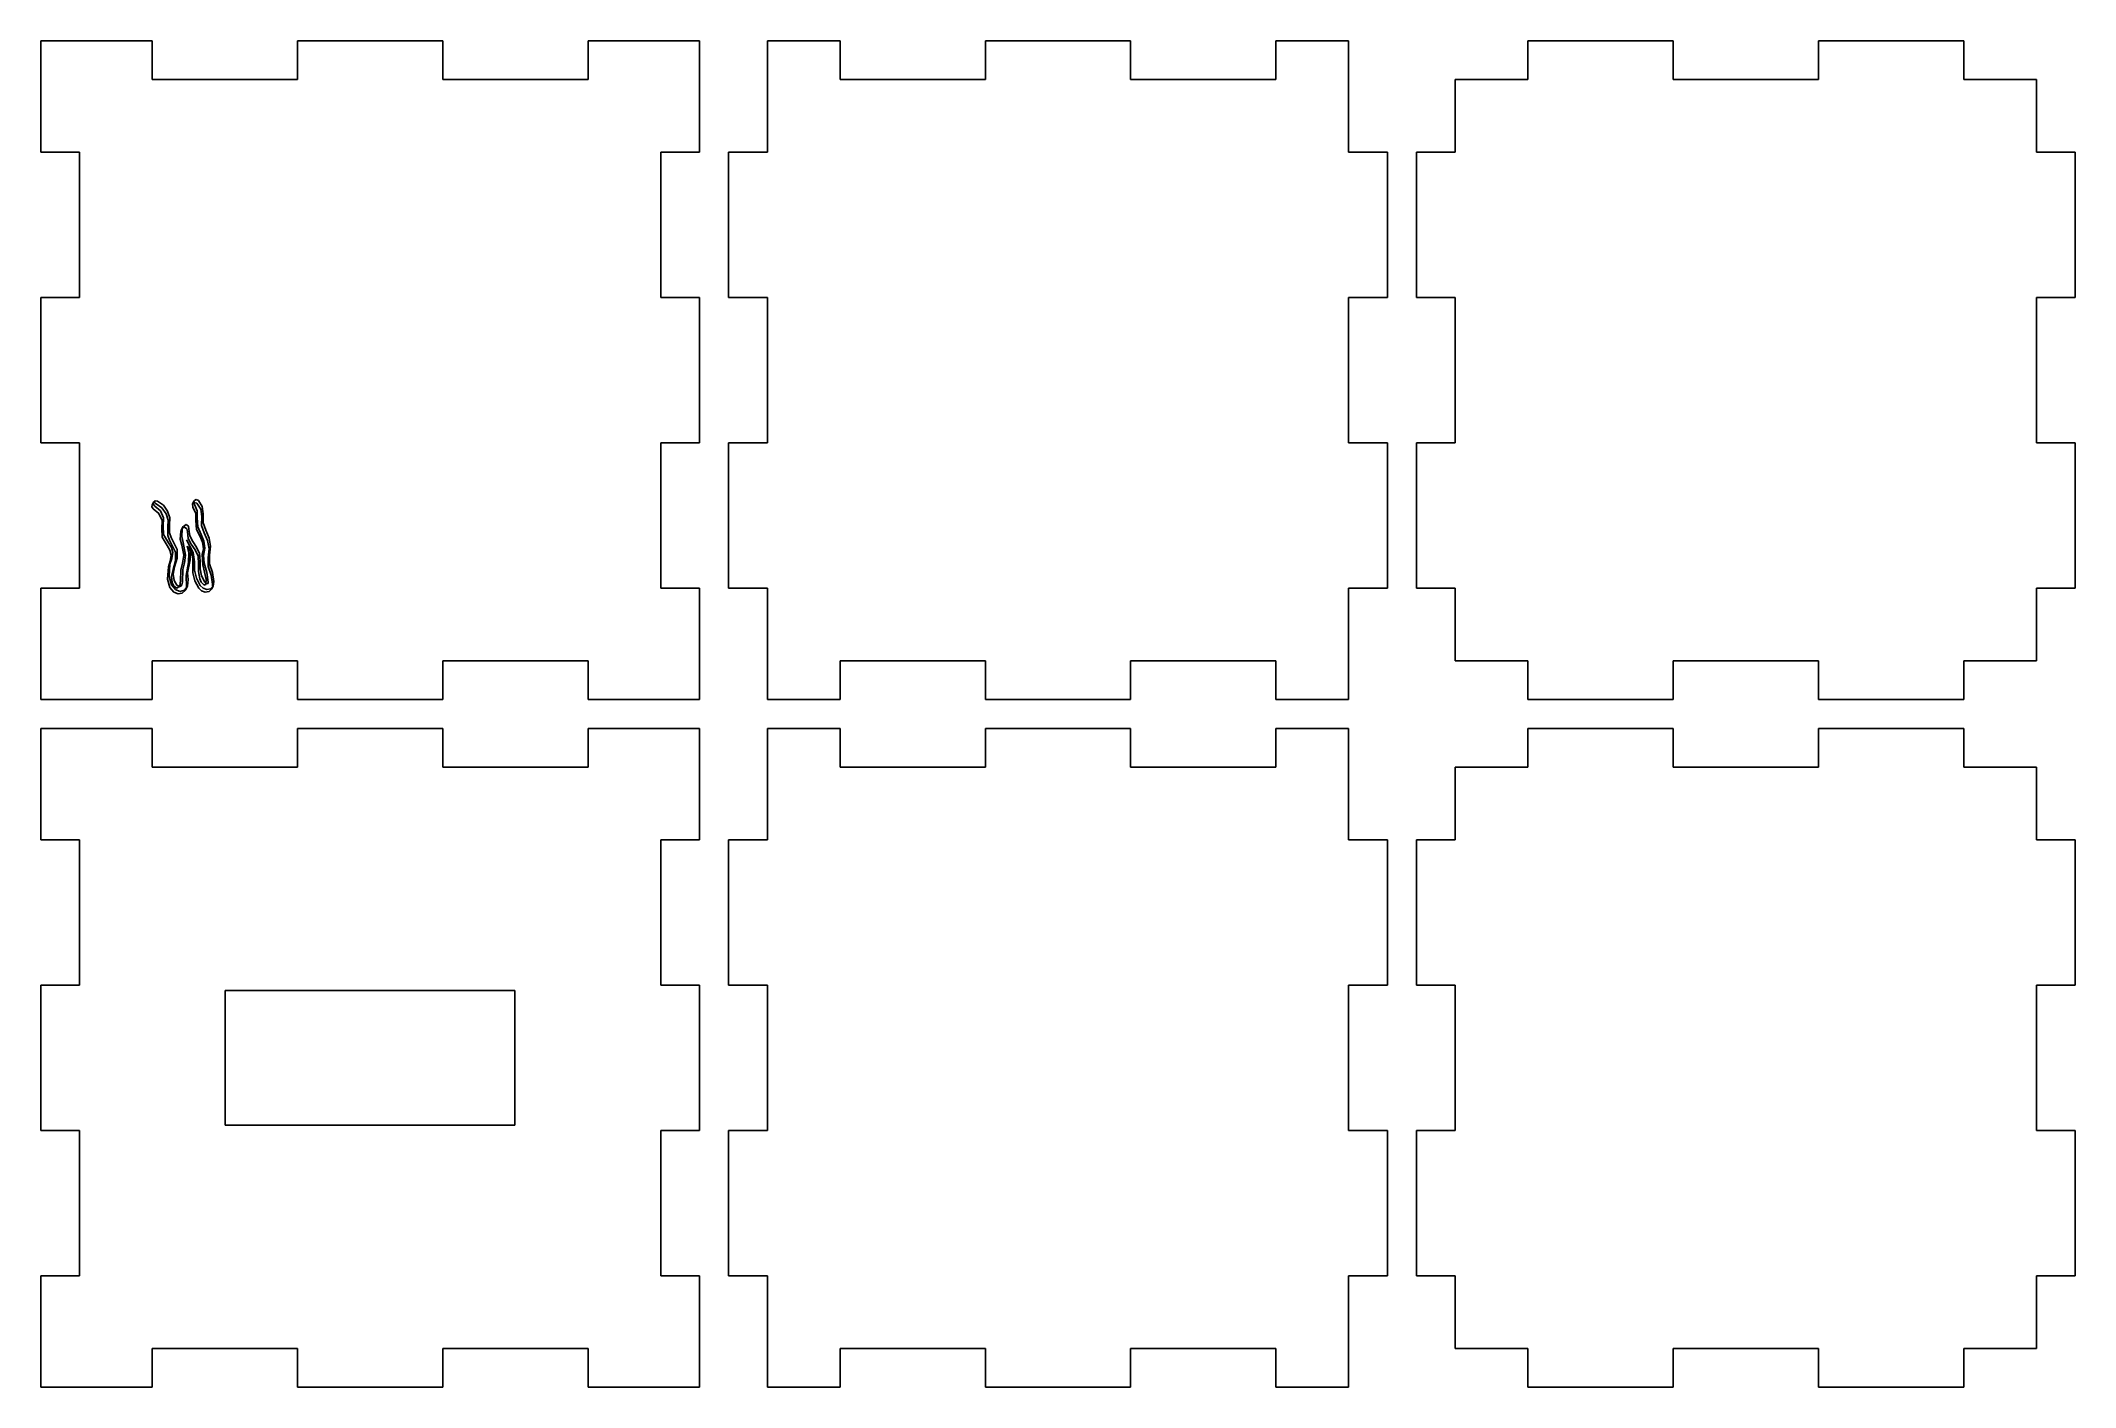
# Model space of a CAD drawing. Extents: x -1 to 210, y 3 to 298.
# Drawn here: x 0 to 210, y 3 to 142 of the extents above.
import ezdxf

# ---------------------------------------------------------------- set-up
doc = ezdxf.new("R2010")
doc.units = 0

msp = doc.modelspace()

# ---------------------------------------------------------------- linework, layer by layer
at = {"layer": 'back_outsideCutPath'}
for p, q in [((0, 142), (0, 130.5)), ((11.5, 142), (0, 142)), ((11.5, 138), (11.5, 142)), ((41.4998, 142), (26.4998, 142)), ((26.4998, 142), (26.4998, 138)), ((41.4998, 138), (41.4998, 142)), ((67.9999, 142), (56.4998, 142)), ((56.4998, 142), (56.4998, 138)), ((67.9999, 130.5), (67.9999, 142)), ((26.4998, 138), (11.5, 138)), ((56.4998, 138), (41.4998, 138)), ((0, 130.5), (3.99999, 130.5)), ((3.99999, 130.5), (3.99999, 115.5)), ((64, 115.5), (64, 130.5)), ((64, 130.5), (67.9999, 130.5)), ((3.99999, 115.5), (0, 115.5)), ((0, 115.5), (0, 100.5)), ((67.9999, 115.5), (64, 115.5)), ((67.9999, 100.5), (67.9999, 115.5)), ((0, 100.5), (3.99999, 100.5)), ((3.99999, 100.5), (3.99999, 85.5003)), ((64, 85.5003), (64, 100.5)), ((64, 100.5), (67.9999, 100.5)), ((3.99999, 85.5003), (0, 85.5003)), ((0, 85.5003), (0, 74.0002)), ((67.9999, 85.5003), (64, 85.5003)), ((67.9999, 74.0002), (67.9999, 85.5003)), ((11.5, 74.0002), (11.5, 78.0002)), ((11.5, 78.0002), (26.4998, 78.0002)), ((26.4998, 78.0002), (26.4998, 74.0002)), ((41.4998, 74.0002), (41.4998, 78.0002)), ((41.4998, 78.0002), (56.4998, 78.0002)), ((56.4998, 78.0002), (56.4998, 74.0002)), ((0, 74.0002), (11.5, 74.0002)), ((26.4998, 74.0002), (41.4998, 74.0002)), ((56.4998, 74.0002), (67.9999, 74.0002)), ((19.0503, 43.9502), (48.9497, 43.9502)), ((19.0503, 30.0508), (19.0503, 43.9502)), ((48.9497, 43.9502), (48.9497, 30.0508)), ((48.9497, 30.0508), (19.0503, 30.0508))]:
    msp.add_line(p, q, dxfattribs=at)
at = {"layer": 'bottom_outsideCutPath'}
for p, q in [((168.5, 142), (153.5, 142)), ((153.5, 142), (153.5, 138)), ((168.5, 138), (168.5, 142)), ((198.5, 142), (183.5, 142)), ((183.5, 142), (183.5, 138)), ((198.5, 138), (198.5, 142)), ((146, 138), (146, 130.5)), ((153.5, 138), (146, 138)), ((183.5, 138), (168.5, 138)), ((206, 138), (198.5, 138)), ((206, 130.5), (206, 138)), ((146, 130.5), (142, 130.5)), ((142, 130.5), (142, 115.5)), ((210, 130.5), (206, 130.5)), ((210, 115.5), (210, 130.5)), ((142, 115.5), (146, 115.5)), ((146, 115.5), (146, 100.5)), ((206, 100.5), (206, 115.5)), ((206, 115.5), (210, 115.5)), ((146, 100.5), (142, 100.5)), ((142, 100.5), (142, 85.5003)), ((210, 100.5), (206, 100.5)), ((210, 85.5003), (210, 100.5)), ((142, 85.5003), (146, 85.5003)), ((146, 85.5003), (146, 78.0002)), ((206, 78.0002), (206, 85.5003)), ((206, 85.5003), (210, 85.5003)), ((146, 78.0002), (153.5, 78.0002)), ((153.5, 78.0002), (153.5, 74.0002)), ((168.5, 74.0002), (168.5, 78.0002)), ((168.5, 78.0002), (183.5, 78.0002)), ((183.5, 78.0002), (183.5, 74.0002)), ((198.5, 74.0002), (198.5, 78.0002)), ((198.5, 78.0002), (206, 78.0002)), ((153.5, 74.0002), (168.5, 74.0002)), ((183.5, 74.0002), (198.5, 74.0002))]:
    msp.add_line(p, q, dxfattribs=at)
at = {"layer": 'Layer 1'}
for p, q in [((11.65858, 94.356009), (11.826523, 94.500401)), ((11.65858, 94.356009), (11.826523, 94.500401)), ((11.826523, 94.500401), (12.066, 94.4816)), ((11.826523, 94.500401), (12.066, 94.4816)), ((15.771704, 94.334142), (15.864164, 94.528502)), ((15.771704, 94.334142), (15.864164, 94.528502)), ((15.864164, 94.528502), (16.062712, 94.624768)), ((15.864164, 94.528502), (16.062712, 94.624768)), ((16.062712, 94.624768), (16.287809, 94.543855)), ((16.062712, 94.624768), (16.287809, 94.543855)), ((16.287809, 94.543855), (16.674919, 93.909809)), ((16.287809, 94.543855), (16.674919, 93.909809)), ((11.463005, 93.877128), (11.5078, 94.0908)), ((11.60874, 93.693327), (11.463005, 93.877128)), ((11.5075, 94.0911), (11.6576, 94.3542)), ((11.5078, 94.0908), (11.5075, 94.0911)), ((12.210605, 93.183639), (11.60874, 93.693327)), ((11.618858, 94.145255), (11.65858, 94.356009)), ((11.618858, 94.145255), (11.65858, 94.356009)), ((11.764041, 93.964971), (11.618858, 94.145255)), ((11.764041, 93.964971), (11.618858, 94.145255)), ((11.6576, 94.3542), (11.826, 94.2802)), ((12.365906, 93.455336), (11.764041, 93.964971)), ((12.365906, 93.455336), (11.764041, 93.964971)), ((11.826, 94.2802), (11.8162, 94.2405)), ((11.8162, 94.2405), (11.9107, 94.2099)), ((11.9107, 94.2099), (12.504506, 93.771597)), ((12.066, 94.4816), (12.659795, 94.043334)), ((12.066, 94.4816), (12.659795, 94.043334)), ((12.066, 94.4816), (12.066, 94.4816)), ((12.535358, 92.463477), (12.210605, 93.183639)), ((12.690659, 92.735121), (12.365906, 93.455336)), ((12.690659, 92.735121), (12.365906, 93.455336)), ((12.499675, 91.633103), (12.535358, 92.463477)), ((12.504506, 93.771597), (12.9374, 93.178775)), ((12.654977, 91.904889), (12.690659, 92.735121)), ((12.654977, 91.904889), (12.690659, 92.735121)), ((12.659795, 94.043334), (13.092684, 93.450492)), ((12.659795, 94.043334), (13.092684, 93.450492)), ((12.9374, 93.178775), (13.162769, 92.491716)), ((13.092684, 93.450492), (13.318058, 92.763397)), ((13.092684, 93.450492), (13.318058, 92.763397)), ((13.162769, 92.491716), (13.134, 91.7707)), ((13.318058, 92.763397), (13.28931, 92.04237)), ((13.318058, 92.763397), (13.28931, 92.04237)), ((15.654831, 94.185191), (15.814054, 94.464115)), ((15.655116, 94.184907), (15.654831, 94.185191)), ((15.709422, 93.848976), (15.655116, 94.184907)), ((16.00736, 93.201975), (15.709422, 93.848976)), ((15.864874, 94.120778), (15.771704, 94.334142)), ((15.864874, 94.120778), (15.771704, 94.334142)), ((15.814054, 94.464115), (15.8141, 94.3276)), ((15.8141, 94.3276), (16.132545, 94.272014)), ((16.162688, 93.473709), (15.864874, 94.120778)), ((16.162688, 93.473709), (15.864874, 94.120778)), ((16.009102, 92.467436), (16.00736, 93.201975)), ((16.076771, 91.545935), (16.009102, 92.467436)), ((16.132545, 94.272014), (16.519655, 93.638039)), ((16.164411, 92.739098), (16.162688, 93.473709)), ((16.164411, 92.739098), (16.162688, 93.473709)), ((16.232081, 91.81774), (16.164411, 92.739098)), ((16.232081, 91.81774), (16.164411, 92.739098)), ((16.519655, 93.638039), (16.621017, 92.893604)), ((16.621017, 92.893604), (16.608791, 91.972103)), ((16.674919, 93.909809), (16.776281, 93.165305)), ((16.674919, 93.909809), (16.776281, 93.165305)), ((16.776281, 93.165305), (16.764055, 92.243804)), ((16.776281, 93.165305), (16.764055, 92.243804)), ((12.531093, 90.740177), (12.499675, 91.633103)), ((13.042276, 89.894488), (12.531093, 90.740177)), ((12.686537, 91.011821), (12.654977, 91.904889)), ((12.686537, 91.011821), (12.654977, 91.904889)), ((13.197595, 90.166255), (12.686537, 91.011821)), ((13.197595, 90.166255), (12.686537, 91.011821)), ((13.134, 91.7707), (13.123764, 90.935334)), ((13.123764, 90.935334), (13.308008, 90.45001)), ((13.28931, 92.04237), (13.279074, 91.207127)), ((13.28931, 92.04237), (13.279074, 91.207127)), ((13.279074, 91.207127), (13.463318, 90.72182)), ((13.279074, 91.207127), (13.463318, 90.72182)), ((13.308008, 90.45001), (13.925706, 89.19286)), ((13.463318, 90.72182), (14.081016, 89.46467)), ((13.463318, 90.72182), (14.081016, 89.46467)), ((14.395893, 90.55015), (14.453131, 91.32245)), ((14.552645, 89.92968), (14.395893, 90.55015)), ((14.453131, 91.32245), (14.5444, 91.543229)), ((14.543547, 91.543798), (14.570842, 91.591564)), ((14.5444, 91.543229), (14.543547, 91.543798)), ((14.551202, 90.821836), (14.60844, 91.59412)), ((14.551202, 90.821836), (14.60844, 91.59412)), ((14.707954, 90.20149), (14.551202, 90.821836)), ((14.707954, 90.20149), (14.551202, 90.821836)), ((14.570842, 91.591564), (14.575675, 91.600094)), ((14.575675, 91.600094), (14.718549, 91.850727)), ((14.60844, 91.59412), (14.730221, 91.870662)), ((14.60844, 91.59412), (14.730221, 91.870662)), ((14.718549, 91.850727), (14.780675, 91.787323)), ((14.730221, 91.870662), (15.009482, 92.07065)), ((14.730221, 91.870662), (15.009482, 92.07065)), ((14.780675, 91.787323), (14.854173, 91.798838)), ((14.854173, 91.798838), (15.094482, 91.616496)), ((15.009482, 92.07065), (15.249791, 91.88829)), ((15.009482, 92.07065), (15.249791, 91.88829)), ((15.732806, 89.161855), (15.065493, 90.487955)), ((15.065493, 90.487955), (15.328157, 89.932098)), ((15.732806, 89.161855), (15.065493, 90.487955)), ((15.065493, 90.487955), (15.328157, 89.932098)), ((15.094482, 91.616496), (15.141484, 91.322308)), ((15.141484, 91.322308), (15.22267, 90.629716)), ((15.22267, 90.629716), (15.545742, 90.026848)), ((15.249791, 91.88829), (15.296793, 91.593977)), ((15.249791, 91.88829), (15.296793, 91.593977)), ((15.296793, 91.593977), (15.377979, 90.901467)), ((15.296793, 91.593977), (15.377979, 90.901467)), ((15.377979, 90.901467), (15.701051, 90.298639)), ((15.377979, 90.901467), (15.701051, 90.298639)), ((16.441135, 90.892838), (16.076771, 91.545935)), ((16.572846, 91.043236), (16.232081, 91.81774)), ((16.572846, 91.043236), (16.232081, 91.81774)), ((16.707389, 90.251643), (16.441135, 90.892838)), ((16.851538, 90.35241), (16.572846, 91.043236)), ((16.851538, 90.35241), (16.572846, 91.043236)), ((16.608791, 91.972103), (16.874351, 91.187648)), ((16.764055, 92.243804), (17.029615, 91.459491)), ((16.764055, 92.243804), (17.029615, 91.459491)), ((16.943749, 89.615206), (16.851538, 90.35241)), ((16.943749, 89.615206), (16.851538, 90.35241)), ((16.874351, 91.187648), (17.221851, 90.391944)), ((17.029615, 91.459491), (17.377115, 90.663681)), ((17.029615, 91.459491), (17.377115, 90.663681)), ((17.221851, 90.391944), (17.385853, 89.541118)), ((17.377115, 90.663681), (17.541117, 89.812961)), ((17.377115, 90.663681), (17.541117, 89.812961)), ((13.333959, 89.398219), (13.042276, 89.894488)), ((13.189024, 87.698317), (13.373054, 88.286766)), ((13.489263, 89.670001), (13.197595, 90.166255)), ((13.489263, 89.670001), (13.197595, 90.166255)), ((13.483301, 88.885237), (13.333959, 89.398219)), ((13.344326, 87.969961), (13.528356, 88.558533)), ((13.344326, 87.969961), (13.528356, 88.558533)), ((13.373054, 88.286766), (13.483301, 88.885237)), ((13.638603, 89.157021), (13.489263, 89.670001)), ((13.638603, 89.157021), (13.489263, 89.670001)), ((13.528356, 88.558533), (13.638603, 89.157021)), ((13.528356, 88.558533), (13.638603, 89.157021)), ((13.918118, 88.300573), (13.666685, 87.43089)), ((14.073481, 88.572366), (13.821995, 87.70256)), ((14.073481, 88.572366), (13.821995, 87.70256)), ((13.925706, 89.19286), (13.918118, 88.300573)), ((14.081016, 89.46467), (14.073481, 88.572366)), ((14.081016, 89.46467), (14.073481, 88.572366)), ((14.759208, 88.89829), (14.552645, 89.92968)), ((14.646597, 88.084303), (14.759208, 88.89829)), ((14.951906, 88.89075), (14.707954, 90.20149)), ((14.951906, 88.89075), (14.707954, 90.20149)), ((14.849105, 88.119075), (14.951906, 88.89075)), ((14.849105, 88.119075), (14.951906, 88.89075)), ((15.60638, 89.077689), (15.109662, 89.83229)), ((15.109662, 89.83229), (15.29028, 89.134039)), ((15.41692, 88.398305), (15.165149, 87.076045)), ((15.41692, 88.398305), (15.165149, 87.076045)), ((15.29028, 89.134039), (15.261492, 88.12648)), ((15.328157, 89.932098), (15.459829, 89.274902)), ((15.328157, 89.932098), (15.459829, 89.274902)), ((15.459829, 89.274902), (15.41692, 88.398305)), ((15.459829, 89.274902), (15.41692, 88.398305)), ((15.545742, 90.026848), (15.94145, 89.441251)), ((15.715881, 88.522435), (15.60638, 89.077689)), ((15.701051, 90.298639), (16.096759, 89.713059)), ((15.701051, 90.298639), (16.096759, 89.713059)), ((15.70959, 87.949909), (15.715881, 88.522435)), ((15.864875, 88.221589), (15.732806, 89.161855)), ((15.864875, 88.221589), (15.732806, 89.161855)), ((15.871095, 87.352973), (15.864875, 88.221589)), ((15.871095, 87.352973), (15.864875, 88.221589)), ((15.94145, 89.441251), (16.240544, 88.800478)), ((16.096759, 89.713059), (16.395853, 89.072287)), ((16.096759, 89.713059), (16.395853, 89.072287)), ((16.240544, 88.800478), (16.304499, 88.001361)), ((16.395853, 89.072287), (16.459809, 88.273047)), ((16.395853, 89.072287), (16.459809, 88.273047)), ((16.459809, 88.273047), (16.449875, 87.468687)), ((16.459809, 88.273047), (16.449875, 87.468687)), ((16.674834, 88.953644), (16.78716, 89.564178)), ((16.751762, 87.913098), (16.674834, 88.953644)), ((16.78716, 89.564178), (16.707389, 90.251643)), ((16.810542, 88.849943), (16.943749, 89.615206)), ((16.810542, 88.849943), (16.943749, 89.615206)), ((16.86826, 88.058664), (16.810542, 88.849943)), ((16.86826, 88.058664), (16.810542, 88.849943)), ((17.27493, 88.624933), (17.271696, 87.716318)), ((17.385853, 89.541118), (17.27493, 88.624933)), ((17.430212, 88.896703), (17.427102, 87.988011)), ((17.430212, 88.896703), (17.427102, 87.988011)), ((17.541117, 89.812961), (17.430212, 88.896703)), ((17.541117, 89.812961), (17.430212, 88.896703)), ((13.098544, 86.408383), (13.189024, 87.698317)), ((13.333835, 85.5526), (13.098544, 86.408383)), ((13.253904, 86.680047), (13.344326, 87.969961)), ((13.253904, 86.680047), (13.344326, 87.969961)), ((13.489189, 85.824313), (13.253904, 86.680047)), ((13.489189, 85.824313), (13.253904, 86.680047)), ((13.666685, 87.43089), (13.513793, 86.691268)), ((13.513793, 86.691268), (13.568202, 86.088124)), ((13.821995, 87.70256), (13.689161, 86.937756)), ((13.821995, 87.70256), (13.689161, 86.937756)), ((13.689161, 86.937756), (13.787592, 86.279545)), ((13.689161, 86.937756), (13.787592, 86.279545)), ((13.787592, 86.279545), (14.044142, 85.812667)), ((13.787592, 86.279545), (14.044142, 85.812667)), ((14.353148, 85.715455), (14.445827, 86.24571)), ((14.445827, 86.24571), (14.470759, 87.33066)), ((14.470759, 87.33066), (14.646597, 88.084303)), ((14.566556, 85.821137), (14.634741, 86.11872)), ((14.566556, 85.821137), (14.634741, 86.11872)), ((14.634741, 86.11872), (14.683076, 87.40785)), ((14.634741, 86.11872), (14.683076, 87.40785)), ((14.683076, 87.40785), (14.849105, 88.119075)), ((14.683076, 87.40785), (14.849105, 88.119075)), ((15.261492, 88.12648), (15.009863, 86.80422)), ((15.009863, 86.80422), (15.046115, 85.61616)), ((15.22221, 86.383675), (15.149085, 85.700045)), ((15.22221, 86.383675), (15.149085, 85.700045)), ((15.165149, 87.076045), (15.22221, 86.383675)), ((15.165149, 87.076045), (15.22221, 86.383675)), ((15.71581, 87.081276), (15.70959, 87.949909)), ((15.918001, 86.237699), (15.71581, 87.081276)), ((16.073286, 86.509519), (15.871095, 87.352973)), ((16.073286, 86.509519), (15.871095, 87.352973)), ((16.306141, 85.502721), (15.918001, 86.237699)), ((16.461426, 85.774516), (16.073286, 86.509519)), ((16.461426, 85.774516), (16.073286, 86.509519)), ((16.304499, 88.001361), (16.294566, 87.197018)), ((16.294566, 87.197018), (16.409718, 86.440887)), ((16.409718, 86.440887), (16.552578, 86.098674)), ((16.449875, 87.468687), (16.608476, 86.761782)), ((16.449875, 87.468687), (16.608476, 86.761782)), ((16.608476, 86.761782), (16.950573, 86.123967)), ((16.608476, 86.761782), (16.950573, 86.123967)), ((17.084637, 86.397283), (16.751762, 87.913098)), ((17.137375, 87.104466), (16.86826, 88.058664)), ((17.137375, 87.104466), (16.86826, 88.058664)), ((16.950573, 86.123967), (17.106153, 85.969791)), ((16.950573, 86.123967), (17.106153, 85.969791)), ((17.059394, 85.900253), (17.084637, 86.397283)), ((17.294323, 86.124252), (17.137375, 87.104466)), ((17.294323, 86.124252), (17.137375, 87.104466)), ((17.271696, 87.716318), (17.589004, 86.82126)), ((17.28295, 85.984079), (17.294323, 86.124252)), ((17.28295, 85.984079), (17.294323, 86.124252)), ((17.427102, 87.988011), (17.744268, 87.092953)), ((17.427102, 87.988011), (17.744268, 87.092953)), ((17.589004, 86.82126), (17.728324, 85.907863)), ((17.744268, 87.092953), (17.883588, 86.179556)), ((17.744268, 87.092953), (17.883588, 86.179556)), ((17.883588, 86.179556), (17.810943, 85.708854)), ((17.883588, 86.179556), (17.810943, 85.708854)), ((13.750091, 85.067036), (13.333835, 85.5526)), ((13.905412, 85.338797), (13.489189, 85.824313)), ((13.905412, 85.338797), (13.489189, 85.824313)), ((13.568202, 86.088124), (13.780678, 85.67514)), ((14.202504, 84.887757), (13.750091, 85.067036)), ((13.780678, 85.67514), (14.101988, 85.506)), ((14.357806, 85.159541), (13.905412, 85.338797)), ((14.357806, 85.159541), (13.905412, 85.338797)), ((14.044142, 85.812667), (14.385671, 85.62186)), ((14.044142, 85.812667), (14.385671, 85.62186)), ((14.101988, 85.506), (14.353148, 85.715455)), ((14.610992, 84.965485), (14.202504, 84.887757)), ((14.8469, 85.286813), (14.357806, 85.159541)), ((14.8469, 85.286813), (14.357806, 85.159541)), ((14.385671, 85.62186), (14.566556, 85.821137)), ((14.385671, 85.62186), (14.566556, 85.821137)), ((14.902941, 85.248993), (14.610992, 84.965485)), ((15.149085, 85.700045), (14.8469, 85.286813)), ((15.149085, 85.700045), (14.8469, 85.286813)), ((14.903652, 85.245724), (14.902941, 85.248993)), ((14.929526, 85.291642), (14.903652, 85.245724)), ((14.941894, 85.313393), (14.929526, 85.291642)), ((15.1132, 85.6162), (14.941894, 85.313393)), ((15.046115, 85.61616), (15.1132, 85.6162)), ((16.601515, 85.217649), (16.306141, 85.502721)), ((16.7568, 85.489401), (16.461426, 85.774516)), ((16.7568, 85.489401), (16.461426, 85.774516)), ((16.552578, 86.098674), (16.795264, 85.852158)), ((16.982801, 85.078649), (16.601515, 85.217649)), ((17.138086, 85.350319), (16.7568, 85.489401)), ((17.138086, 85.350319), (16.7568, 85.489401)), ((16.795264, 85.852158), (16.962398, 85.807198)), ((16.962398, 85.807198), (17.059394, 85.900253)), ((17.377108, 85.152681), (16.982801, 85.078649)), ((17.106153, 85.969791), (17.28295, 85.984079)), ((17.106153, 85.969791), (17.28295, 85.984079)), ((17.53241, 85.424404), (17.138086, 85.350319)), ((17.53241, 85.424404), (17.138086, 85.350319)), ((17.655516, 85.437184), (17.377108, 85.152681)), ((17.810943, 85.708854), (17.53241, 85.424404)), ((17.810943, 85.708854), (17.53241, 85.424404)), ((17.8109, 85.709), (17.655516, 85.437184)), ((17.728324, 85.907863), (17.723348, 85.708977)), ((17.723348, 85.708977), (17.8109, 85.709)), ((0, 71.0003), (0, 59.5002)), ((11.5, 71.0003), (0, 71.0003)), ((11.5, 67.0004), (11.5, 71.0003)), ((41.4998, 71.0003), (26.4998, 71.0003)), ((26.4998, 71.0003), (26.4998, 67.0004)), ((41.4998, 67.0004), (41.4998, 71.0003)), ((67.9999, 71.0003), (56.4998, 71.0003)), ((56.4998, 71.0003), (56.4998, 67.0004)), ((67.9999, 59.5002), (67.9999, 71.0003)), ((26.4998, 67.0004), (11.5, 67.0004)), ((56.4998, 67.0004), (41.4998, 67.0004)), ((0, 59.5002), (3.99999, 59.5002)), ((3.99999, 59.5002), (3.99999, 44.5002)), ((64, 44.5002), (64, 59.5002)), ((64, 59.5002), (67.9999, 59.5002)), ((3.99999, 44.5002), (0, 44.5002)), ((0, 44.5002), (0, 29.5013)), ((67.9999, 44.5002), (64, 44.5002)), ((67.9999, 29.5013), (67.9999, 44.5002)), ((0, 29.5013), (3.99999, 29.5013)), ((3.99999, 29.5013), (3.99999, 14.4994)), ((64, 14.4994), (64, 29.5013)), ((64, 29.5013), (67.9999, 29.5013)), ((3.99999, 14.4994), (0, 14.4994)), ((0, 14.4994), (0, 3.00066)), ((67.9999, 14.4994), (64, 14.4994)), ((67.9999, 3.00066), (67.9999, 14.4994)), ((11.5, 3.00066), (11.5, 7.00116)), ((11.5, 7.00116), (26.4998, 7.00116)), ((26.4998, 7.00116), (26.4998, 3.00066)), ((41.4998, 3.00066), (41.4998, 7.00116)), ((41.4998, 7.00116), (56.4998, 7.00116)), ((56.4998, 7.00116), (56.4998, 3.00066)), ((0, 3.00066), (11.5, 3.00066)), ((26.4998, 3.00066), (41.4998, 3.00066)), ((56.4998, 3.00066), (67.9999, 3.00066))]:
    msp.add_line(p, q, dxfattribs=at)
at = {"layer": 'left_outsideCutPath'}
for p, q in [((75, 71.0003), (75, 59.5002)), ((82.4999, 71.0003), (75, 71.0003)), ((82.4999, 67.0004), (82.4999, 71.0003)), ((112.5, 71.0003), (97.4999, 71.0003)), ((97.4999, 71.0003), (97.4999, 67.0004)), ((112.5, 67.0004), (112.5, 71.0003)), ((135, 71.0003), (127.5, 71.0003)), ((127.5, 71.0003), (127.5, 67.0004)), ((135, 59.5002), (135, 71.0003)), ((97.4999, 67.0004), (82.4999, 67.0004)), ((127.5, 67.0004), (112.5, 67.0004)), ((75, 59.5002), (70.9998, 59.5002)), ((70.9998, 59.5002), (70.9998, 44.5002)), ((139, 59.5002), (135, 59.5002)), ((139, 44.5002), (139, 59.5002)), ((70.9998, 44.5002), (75, 44.5002)), ((75, 44.5002), (75, 29.5013)), ((135, 29.5013), (135, 44.5002)), ((135, 44.5002), (139, 44.5002)), ((75, 29.5013), (70.9998, 29.5013)), ((70.9998, 29.5013), (70.9998, 14.4994)), ((139, 29.5013), (135, 29.5013)), ((139, 14.4994), (139, 29.5013)), ((70.9998, 14.4994), (75, 14.4994)), ((75, 14.4994), (75, 3.00066)), ((135, 3.00066), (135, 14.4994)), ((135, 14.4994), (139, 14.4994)), ((82.4999, 3.00066), (82.4999, 7.00116)), ((82.4999, 7.00116), (97.4999, 7.00116)), ((97.4999, 7.00116), (97.4999, 3.00066)), ((112.5, 3.00066), (112.5, 7.00116)), ((112.5, 7.00116), (127.5, 7.00116)), ((127.5, 7.00116), (127.5, 3.00066)), ((75, 3.00066), (82.4999, 3.00066)), ((97.4999, 3.00066), (112.5, 3.00066)), ((127.5, 3.00066), (135, 3.00066))]:
    msp.add_line(p, q, dxfattribs=at)
at = {"layer": 'right_outsideCutPath'}
for p, q in [((75, 142), (75, 130.5)), ((82.4999, 142), (75, 142)), ((82.4999, 138), (82.4999, 142)), ((112.5, 142), (97.4999, 142)), ((97.4999, 142), (97.4999, 138)), ((112.5, 138), (112.5, 142)), ((135, 142), (127.5, 142)), ((127.5, 142), (127.5, 138)), ((135, 130.5), (135, 142)), ((97.4999, 138), (82.4999, 138)), ((127.5, 138), (112.5, 138)), ((75, 130.5), (70.9998, 130.5)), ((70.9998, 130.5), (70.9998, 115.5)), ((139, 130.5), (135, 130.5)), ((139, 115.5), (139, 130.5)), ((70.9998, 115.5), (75, 115.5)), ((75, 115.5), (75, 100.5)), ((135, 100.5), (135, 115.5)), ((135, 115.5), (139, 115.5)), ((75, 100.5), (70.9998, 100.5)), ((70.9998, 100.5), (70.9998, 85.5003)), ((139, 100.5), (135, 100.5)), ((139, 85.5003), (139, 100.5)), ((70.9998, 85.5003), (75, 85.5003)), ((75, 85.5003), (75, 74.0002)), ((135, 74.0002), (135, 85.5003)), ((135, 85.5003), (139, 85.5003)), ((82.4999, 74.0002), (82.4999, 78.0002)), ((82.4999, 78.0002), (97.4999, 78.0002)), ((97.4999, 78.0002), (97.4999, 74.0002)), ((112.5, 74.0002), (112.5, 78.0002)), ((112.5, 78.0002), (127.5, 78.0002)), ((127.5, 78.0002), (127.5, 74.0002)), ((75, 74.0002), (82.4999, 74.0002)), ((97.4999, 74.0002), (112.5, 74.0002)), ((127.5, 74.0002), (135, 74.0002))]:
    msp.add_line(p, q, dxfattribs=at)
at = {"layer": 'top_outsideCutPath'}
for p, q in [((168.5, 71.0003), (153.5, 71.0003)), ((153.5, 71.0003), (153.5, 67.0004)), ((168.5, 67.0004), (168.5, 71.0003)), ((198.5, 71.0003), (183.5, 71.0003)), ((183.5, 71.0003), (183.5, 67.0004)), ((198.5, 67.0004), (198.5, 71.0003)), ((146, 67.0004), (146, 59.5002)), ((153.5, 67.0004), (146, 67.0004)), ((183.5, 67.0004), (168.5, 67.0004)), ((206, 67.0004), (198.5, 67.0004)), ((206, 59.5002), (206, 67.0004)), ((146, 59.5002), (142, 59.5002)), ((142, 59.5002), (142, 44.5002)), ((210, 59.5002), (206, 59.5002)), ((210, 44.5002), (210, 59.5002)), ((142, 44.5002), (146, 44.5002)), ((146, 44.5002), (146, 29.5013)), ((206, 29.5013), (206, 44.5002)), ((206, 44.5002), (210, 44.5002)), ((146, 29.5013), (142, 29.5013)), ((142, 29.5013), (142, 14.4994)), ((210, 29.5013), (206, 29.5013)), ((210, 14.4994), (210, 29.5013)), ((142, 14.4994), (146, 14.4994)), ((146, 14.4994), (146, 7.00116)), ((206, 7.00116), (206, 14.4994)), ((206, 14.4994), (210, 14.4994)), ((146, 7.00116), (153.5, 7.00116)), ((153.5, 7.00116), (153.5, 3.00066)), ((168.5, 3.00066), (168.5, 7.00116)), ((168.5, 7.00116), (183.5, 7.00116)), ((183.5, 7.00116), (183.5, 3.00066)), ((198.5, 3.00066), (198.5, 7.00116)), ((198.5, 7.00116), (206, 7.00116)), ((153.5, 3.00066), (168.5, 3.00066)), ((183.5, 3.00066), (198.5, 3.00066))]:
    msp.add_line(p, q, dxfattribs=at)

doc.saveas('drawing.dxf')
